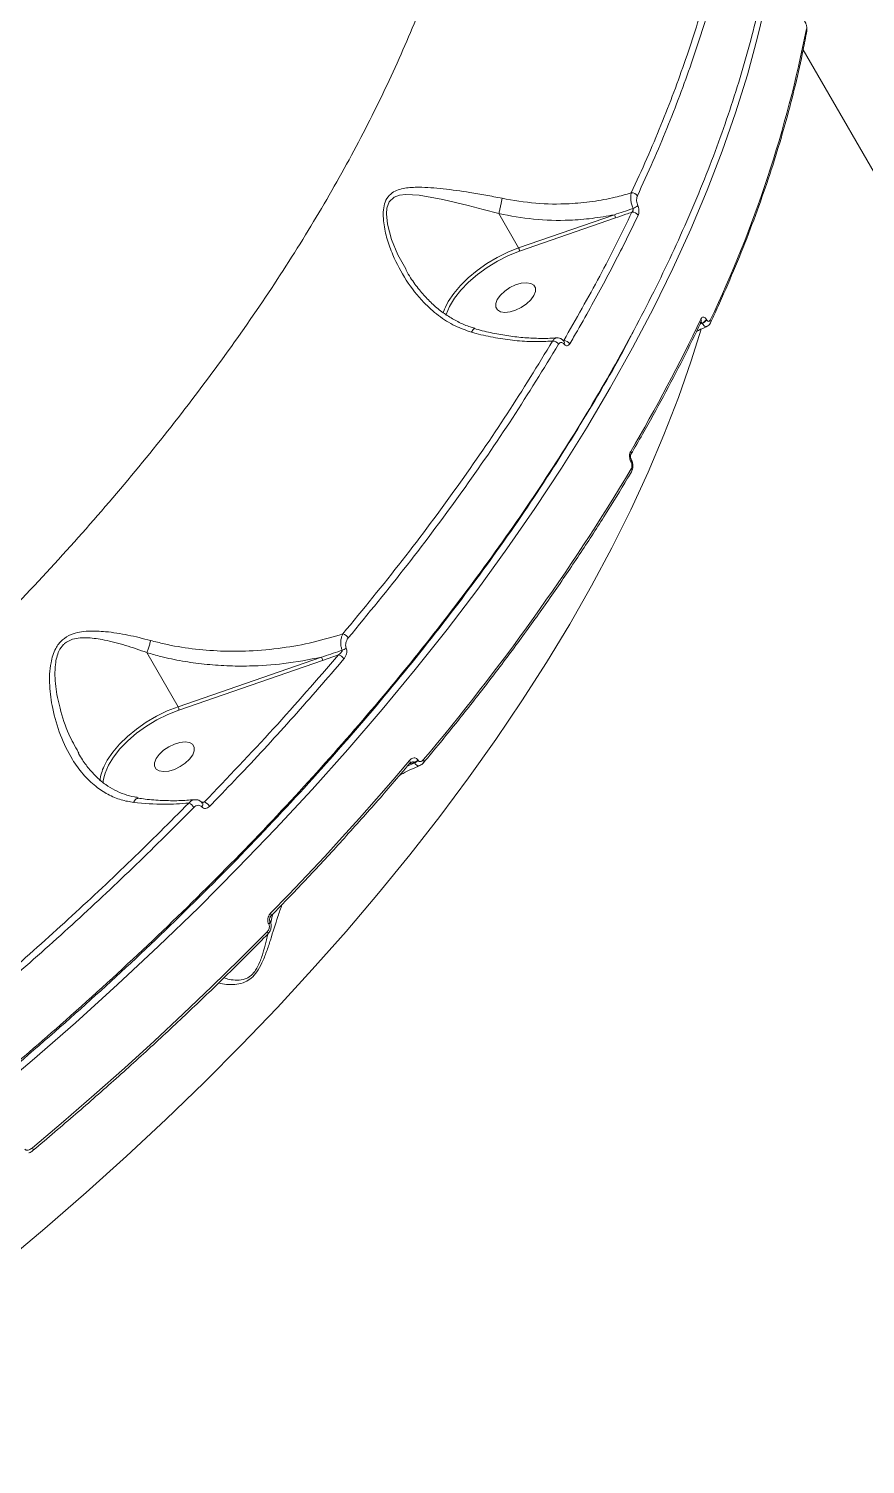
# Model space of a CAD drawing. Header units: millimetres. Extents: x 10684 to 26054, y -4768 to 6894.
# Drawn here: x 17431.8 to 17601.4, y -1994.7 to -1703.8 of the extents above; entities that cross this region are included whole.
import ezdxf

# ---------------------------------------------------------------- set-up
doc = ezdxf.new("R2010")
doc.units = ezdxf.units.MM
doc.layers.add('DIKOM_ОБЪЕКТ', color=7, linetype='Continuous')

msp = doc.modelspace()

# ---------------------------------------------------------------- linework, layer by layer
at = {"layer": 'DIKOM_ОБЪЕКТ', "color": 7, "linetype": 'Continuous', "lineweight": 15}
for p, q in [((17719.872, -1935.035), (17588.808, -1708.048)), ((17527.102, -1741.274), (17531.102, -1748.201)), ((17550.548, -1741.484), (17531.102, -1748.201)), ((17531.288, -1748.868), (17550.731, -1742.152)), ((17508.354, -1752.695), (17508.234, -1752.482)), ((17569.233, -1762.778), (17569.199, -1762.719)), ((17568.344, -1763.499), (17567.848, -1763.763)), ((17567.941, -1763.574), (17568.31, -1763.44)), ((17568.31, -1763.44), (17568.344, -1763.499)), ((17540.356, -1767.184), (17540.337, -1767.163)), ((17553.891, -1791.555), (17553.914, -1791.595)), ((17553.967, -1791.164), (17553.944, -1791.123)), ((17455.755, -1830.231), (17462.082, -1841.188)), ((17491.173, -1831.14), (17462.082, -1841.188)), ((17462.268, -1841.855), (17491.356, -1831.808)), ((17491.356, -1831.808), (17494.585, -1830.681)), ((17441.977, -1850.628), (17441.849, -1850.386)), ((17509.983, -1852.555), (17508.564, -1853.239)), ((17508.884, -1852.864), (17509.939, -1852.479)), ((17509.939, -1852.479), (17509.983, -1852.555)), ((17510.729, -1852.048), (17510.685, -1851.971)), ((17467.412, -1860.492), (17466.852, -1860.558)), ((17480.696, -1884.585), (17480.682, -1884.56)), ((17480.454, -1885.215), (17480.468, -1885.24))]:
    msp.add_line(p, q, dxfattribs=at)
at = {"layer": 'DIKOM_ОБЪЕКТ', "color": 7, "linetype": 'Continuous', "lineweight": 15, "flags": 128}
for points in [[(17423.59, -1920.401), (17432.52, -1912.854), (17441.259, -1905.22), (17449.801, -1897.505), (17458.136, -1889.715), (17466.26, -1881.857), (17474.164, -1873.938), (17481.843, -1865.964), (17489.289, -1857.943), (17496.496, -1849.88), (17503.459, -1841.783), (17510.172, -1833.658), (17516.628, -1825.512), (17522.823, -1817.353), (17528.75, -1809.186), (17534.406, -1801.02), (17539.786, -1792.86), (17544.884, -1784.714), (17549.697, -1776.588), (17554.22, -1768.49), (17558.45, -1760.426), (17562.384, -1752.403), (17566.017, -1744.427), (17569.347, -1736.506), (17572.37, -1728.646), (17575.086, -1720.854), (17577.49, -1713.136), (17579.582, -1705.499), (17581.359, -1697.949)], [(17508.234, -1752.482), (17506.626, -1749.618), (17505.38, -1746.546), (17504.54, -1743.394), (17504.329, -1741.317), (17504.42, -1740.162), (17504.885, -1738.868), (17505.866, -1737.921), (17506.993, -1737.509), (17508.24, -1737.369), (17510.953, -1737.534), (17515.738, -1738.394), (17520.883, -1739.621), (17523.949, -1740.406), (17527.088, -1741.25), (17527.098, -1741.253), (17527.098, -1741.253)], [(17531.102, -1748.201), (17528.914, -1749.08), (17526.757, -1750.15), (17524.676, -1751.386), (17522.715, -1752.763), (17520.919, -1754.25), (17519.323, -1755.817), (17517.965, -1757.428), (17516.871, -1759.05), (17516.267, -1760.194)], [(17516.383, -1761.85), (17516.433, -1761.69), (17517.11, -1760.08), (17518.108, -1758.427), (17519.403, -1756.77), (17520.965, -1755.149), (17522.755, -1753.604), (17524.732, -1752.17), (17526.847, -1750.883), (17529.05, -1749.773), (17531.288, -1748.868)], [(17531.668, -1760.286), (17532.719, -1759.571), (17533.591, -1758.751), (17534.214, -1757.893), (17534.536, -1757.066), (17534.532, -1756.337), (17534.202, -1755.766), (17533.573, -1755.398), (17532.696, -1755.264), (17531.642, -1755.374), (17530.496, -1755.719), (17529.351, -1756.271), (17528.3, -1756.987), (17527.428, -1757.806), (17526.806, -1758.665), (17526.483, -1759.491), (17526.488, -1760.22), (17526.817, -1760.791), (17527.446, -1761.159), (17528.323, -1761.294), (17529.378, -1761.184), (17530.523, -1760.839), (17531.668, -1760.286)], [(17516.267, -1760.194), (17516.067, -1760.647), (17515.793, -1761.383)], [(17426.472, -1954.127), (17435.044, -1946.93), (17443.425, -1939.644), (17451.608, -1932.276), (17459.586, -1924.833), (17467.35, -1917.322), (17474.894, -1909.749), (17482.21, -1902.121), (17489.292, -1894.446), (17496.133, -1886.732), (17502.727, -1878.984), (17509.068, -1871.211), (17515.15, -1863.419), (17520.966, -1855.616), (17526.512, -1847.808), (17531.783, -1840.004), (17536.774, -1832.211), (17541.479, -1824.435), (17545.895, -1816.685), (17550.018, -1808.966), (17553.843, -1801.287), (17557.367, -1793.655), (17560.588, -1786.076), (17563.501, -1778.558), (17566.104, -1771.108), (17568.114, -1764.689)], [(17462.082, -1841.188), (17459.887, -1842.057), (17457.718, -1843.119), (17455.624, -1844.35), (17453.648, -1845.725), (17451.835, -1847.213), (17450.223, -1848.782), (17448.848, -1850.398), (17447.739, -1852.026), (17447.101, -1853.226)], [(17447.03, -1855.604), (17447.28, -1854.678), (17447.971, -1853.059), (17448.985, -1851.399), (17450.297, -1849.737), (17451.876, -1848.113), (17453.684, -1846.566), (17455.676, -1845.135), (17457.806, -1843.852), (17460.021, -1842.75), (17462.268, -1841.855)], [(17462.498, -1853.326), (17463.549, -1852.611), (17464.421, -1851.791), (17465.044, -1850.933), (17465.366, -1850.106), (17465.362, -1849.378), (17465.032, -1848.806), (17464.403, -1848.439), (17463.526, -1848.304), (17462.472, -1848.414), (17461.326, -1848.759), (17460.181, -1849.312), (17459.13, -1850.027), (17458.258, -1850.847), (17457.636, -1851.705), (17457.313, -1852.532), (17457.317, -1853.26), (17457.647, -1853.832), (17458.276, -1854.2), (17459.153, -1854.334), (17460.207, -1854.224), (17461.353, -1853.879), (17462.498, -1853.326)], [(17509, -1852.096), (17505.675, -1855.995), (17502.294, -1859.888), (17498.856, -1863.773), (17495.362, -1867.649), (17491.813, -1871.515), (17488.208, -1875.372), (17484.551, -1879.217), (17480.839, -1883.051)], [(17446.895, -1856.6), (17446.929, -1856.215), (17447.03, -1855.604)], [(17480.201, -1886.722), (17474.615, -1892.325), (17468.919, -1897.899), (17463.116, -1903.439), (17457.207, -1908.946), (17451.194, -1914.415), (17445.082, -1919.844), (17438.872, -1925.232), (17432.566, -1930.577)], [(17480.277, -1887.267), (17480.287, -1887.256), (17480.322, -1887.185), (17480.331, -1887.093), (17480.313, -1886.982), (17480.269, -1886.857), (17480.201, -1886.722)], [(17432.685, -1931.082), (17432.698, -1931.068), (17432.718, -1931.012), (17432.714, -1930.932), (17432.686, -1930.83), (17432.637, -1930.71), (17432.566, -1930.577)]]:
    msp.add_lwpolyline(points, dxfattribs=at)
at = {"layer": 'DIKOM_ОБЪЕКТ', "color": 7, "linetype": 'Continuous', "lineweight": 15}
for centre, radius, start, end in [((17348.638, -1657.039), 245.314, 334.45276, 349.01154), ((17588.886, -1704.144), 0.666, 350.14332, 31.29688), ((17554.081, -1738.391), 1.33, 32.87106, 94.86855), ((17553.797, -1738.364), 1.937, 285.72396, 320.10067), ((17549.419, -1742.152), 1.312, 359.99998, 30.58986), ((17554.243, -1742.296), 1.329, 32.66095, 96.63839), ((17257.876, -1615.115), 343.486, 329.50161, 334.56454), ((17567.564, -1762.973), 0.604, 337.73321, 33.49919), ((17567.804, -1761.909), 1.612, 288.29822, 329.87329), ((17567.837, -1761.967), 1.614, 288.30626, 329.8502), ((17569.467, -1763.165), 0.602, 337.79973, 33.66125), ((17537.998, -1768.515), 1.433, 32.1571, 89.26749), ((17540.3, -1768.405), 1.413, 31.95553, 91.64692), ((17539.903, -1767.452), 0.522, 331.04901, 32.97055), ((17553.373, -1789.768), 0.57, 334.27688, 35.27098), ((17553.555, -1791.295), 0.424, 322.24752, 24.607), ((17553.573, -1791.334), 0.43, 322.49273, 22.69706), ((17164.112, -1558.865), 454.748, 319.8687, 329.00975), ((17553.479, -1793.341), 0.573, 334.36161, 35.13042), ((17495.099, -1828.134), 1.743, 30.83028, 76.85303), ((17494.814, -1827.672), 2.141, 284.45951, 309.18363), ((17490.04, -1831.809), 1.316, 0.04115, 30.54869), ((17494.221, -1832.375), 1.733, 30.47639, 77.87436), ((17460.936, -1841.866), 1.331, 0.4596, 30.59074), ((17508.594, -1852.422), 0.52, 332.57413, 38.86855), ((17509.325, -1850.775), 1.811, 289.82674, 318.67253), ((17509.369, -1850.853), 1.81, 289.8272, 318.68911), ((17511.385, -1852.296), 0.528, 332.87369, 38.30559), ((17455.387, -1857.226), 9.201, 154.23333, 173.57912), ((17463.51, -1862.641), 2.065, 30.26006, 68.60181), ((17466.409, -1861.003), 0.691, 315.56862, 27.80356), ((17466.744, -1862.377), 2, 29.96494, 70.49083), ((17480.112, -1884.73), 0.593, 305.14507, 16.88567), ((17480.124, -1884.753), 0.596, 305.20284, 16.29988), ((17480.452, -1883.382), 0.51, 335.11169, 40.54248)]:
    msp.add_arc(centre, radius, start, end, dxfattribs=at)
for points, knots in [([(17510.903, -1573.325), (17512.144, -1575.499), (17515.245, -1580.931), (17519.052, -1590.271), (17522.378, -1601.27), (17524.588, -1612.817), (17525.717, -1624.833), (17525.745, -1637.269), (17524.667, -1650.075), (17522.465, -1663.238), (17519.169, -1676.726), (17514.798, -1690.511), (17509.373, -1704.527), (17502.917, -1718.71), (17495.448, -1733.006), (17486.96, -1747.392), (17477.491, -1761.844), (17467.071, -1776.327), (17455.752, -1790.774), (17443.584, -1805.117), (17430.354, -1819.576), (17416.034, -1834.104), (17400.63, -1848.651), (17384.437, -1862.923), (17367.49, -1876.853), (17349.902, -1890.439), (17337.679, -1899.114), (17331.57, -1903.449)], [0, 0, 0, 0, 0.0267159, 0.0667584, 0.1069283, 0.1471627, 0.1873967, 0.2275659, 0.2676081, 0.3075176, 0.347554, 0.3876542, 0.4277546, 0.4677902, 0.5076997, 0.5475141, 0.5874546, 0.627459, 0.6674633, 0.7074035, 0.7472175, 0.7892661, 0.8313514, 0.8733999, 0.9155875, 0.9578127, 1, 1, 1, 1]), ([(17583.73, -1644.743), (17583.898, -1645.988), (17584.63, -1651.425), (17584.751, -1661.55), (17584.063, -1675.21), (17582.068, -1689.462), (17578.858, -1704.223), (17574.471, -1719.179), (17568.959, -1734.271), (17562.385, -1749.443), (17554.644, -1764.942), (17545.711, -1780.726), (17535.59, -1796.747), (17524.502, -1812.653), (17512.51, -1828.39), (17499.692, -1843.912), (17485.839, -1859.473), (17470.956, -1875.017), (17455.069, -1890.491), (17439.23, -1904.914), (17423.619, -1918.291), (17408.388, -1930.649), (17392.628, -1942.764), (17376.375, -1954.597), (17359.808, -1966.023), (17343.009, -1976.988), (17327.816, -1986.41), (17318.114, -1992.092), (17314.164, -1994.406)], [0, 0, 0, 0, 0.0122641, 0.0535455, 0.0947946, 0.1372422, 0.1797245, 0.222172, 0.2634213, 0.3047024, 0.3459518, 0.3883994, 0.4308815, 0.4733289, 0.5145782, 0.5558593, 0.5971087, 0.6395561, 0.682038, 0.7244858, 0.7603869, 0.7963304, 0.8322739, 0.868558, 0.9048419, 0.9402067, 0.9756517, 1, 1, 1, 1]), ([(17573.526, -1677.862), (17572.676, -1682.06), (17570.976, -1690.455), (17567.28, -1703.415), (17562.728, -1716.621), (17558.174, -1727.884), (17555.035, -1734.738), (17553.968, -1737.066)], [0, 0, 0, 0, 0.2203121, 0.4406211, 0.6630852, 0.8855463, 1, 1, 1, 1]), ([(17555.198, -1737.669), (17556.267, -1735.336), (17559.392, -1728.511), (17563.925, -1717.309), (17568.485, -1704.114), (17572.213, -1691.079), (17573.935, -1682.583), (17574.795, -1678.335)], [0, 0, 0, 0, 0.1144559, 0.3347658, 0.5550771, 0.7775393, 1, 1, 1, 1]), ([(17570.024, -1763.393), (17570.636, -1762.067), (17572.41, -1758.221), (17575.14, -1751.889), (17578.122, -1744.419), (17580.826, -1737.007), (17583.254, -1729.657), (17585.403, -1722.375), (17587.267, -1715.168), (17588.618, -1709.136), (17589.302, -1705.521), (17589.542, -1704.258)], [0, 0, 0, 0, 0.0652742, 0.18929703, 0.31332373, 0.43735036, 0.56137105, 0.68538767, 0.80939492, 0.93339291, 1, 1, 1, 1]), ([(17589.533, -1704.256), (17589.549, -1704.156), (17589.602, -1703.841), (17589.527, -1703.303), (17589.361, -1702.682), (17589.184, -1702.382), (17589.105, -1702.25)], [0, 0, 0, 0, 0.156101, 0.4961646, 0.7765109, 1, 1, 1, 1]), ([(17527.763, -1738.16), (17526.661, -1737.943), (17524.456, -1737.509), (17520.422, -1736.841), (17515.788, -1736.172), (17511.412, -1735.85), (17508.44, -1735.993), (17506.67, -1736.418), (17505.394, -1737.034), (17504.365, -1738.096), (17503.782, -1739.644), (17503.624, -1741.363), (17503.789, -1743.639), (17504.414, -1746.437), (17505.854, -1750.382), (17508.193, -1754.824), (17511.401, -1758.937), (17514.809, -1761.98), (17518.041, -1764.073), (17520.424, -1764.902), (17521.548, -1765.293)], [0, 0, 0, 0, 0.0519322, 0.1038913, 0.195155, 0.2864074, 0.3437052, 0.3731338, 0.4024732, 0.4366841, 0.4671122, 0.4969789, 0.5269708, 0.5808941, 0.6349567, 0.7265906, 0.8181341, 0.8810579, 0.9438931, 1, 1, 1, 1]), ([(17527.763, -1738.16), (17527.76, -1738.182), (17527.729, -1738.403), (17527.647, -1738.903), (17527.486, -1739.709), (17527.293, -1740.546), (17527.163, -1741.017), (17527.098, -1741.253)], [0, 0, 0, 0, 0.0262513, 0.2631013, 0.5087268, 0.7543617, 1, 1, 1, 1]), ([(17553.968, -1737.066), (17552.887, -1737.374), (17550.329, -1738.105), (17546.11, -1738.876), (17540.73, -1739.381), (17534.531, -1739.336), (17530.038, -1738.555), (17527.763, -1738.16)], [0, 0, 0, 0, 0.1301682, 0.3081359, 0.4882717, 0.7408503, 1, 1, 1, 1]), ([(17553.968, -1737.066), (17553.95, -1737.127), (17553.878, -1737.373), (17553.822, -1737.912), (17553.873, -1738.697), (17554.036, -1739.512), (17554.226, -1739.99), (17554.322, -1740.229)], [0, 0, 0, 0, 0.078077, 0.3139916, 0.5432112, 0.7710821, 1, 1, 1, 1]), ([(17555.283, -1739.607), (17555.226, -1739.463), (17555.112, -1739.175), (17555.036, -1738.678), (17555.043, -1738.196), (17555.115, -1737.862), (17555.181, -1737.707), (17555.198, -1737.669)], [0, 0, 0, 0, 0.2263758, 0.4527551, 0.6824398, 0.9208098, 1, 1, 1, 1]), ([(17555.362, -1741.579), (17555.38, -1741.54), (17555.449, -1741.381), (17555.524, -1741.039), (17555.531, -1740.548), (17555.456, -1740.044), (17555.34, -1739.752), (17555.283, -1739.607)], [0, 0, 0, 0, 0.0795985, 0.3195119, 0.5498085, 0.774864, 1, 1, 1, 1]), ([(17527.098, -1741.253), (17527.097, -1741.256), (17527.096, -1741.263), (17527.1, -1741.27), (17527.102, -1741.274)], [0, 0, 0, 0, 0.412666, 1, 1, 1, 1]), ([(17527.102, -1741.274), (17529.44, -1741.709), (17534.179, -1742.591), (17540.566, -1742.707), (17546.055, -1742.305), (17549.045, -1741.759), (17550.548, -1741.484)], [0, 0, 0, 0, 0.3001392, 0.6082163, 0.8030944, 1, 1, 1, 1]), ([(17554.09, -1740.976), (17551.979, -1745.284), (17547.752, -1753.909), (17542.759, -1762.628), (17540.26, -1766.993)], [0, 0, 0, 0, 0.4994501, 1, 1, 1, 1]), ([(17541.499, -1767.657), (17541.758, -1767.213), (17543.057, -1764.993), (17546.17, -1759.519), (17550.641, -1751.252), (17553.788, -1744.805), (17555.362, -1741.579)], [0, 0, 0, 0, 0.0507695, 0.2538532, 0.6267012, 1, 1, 1, 1]), ([(17554.322, -1740.229), (17554.245, -1740.255), (17552.992, -1740.681), (17551.732, -1741.095), (17550.548, -1741.484)], [0, 0, 0, 0, 0.0607744, 1, 1, 1, 1]), ([(17550.731, -1742.152), (17551.446, -1741.902), (17552.565, -1741.512), (17553.685, -1741.118), (17554.09, -1740.976)], [0, 0, 0, 0, 0.63890165, 1, 1, 1, 1]), ([(17554.322, -1740.229), (17554.334, -1740.273), (17554.349, -1740.324), (17554.352, -1740.438), (17554.333, -1740.574), (17554.258, -1740.761), (17554.168, -1740.894), (17554.105, -1740.96), (17554.09, -1740.976)], [0, 0, 0, 0, 0.17266359, 0.19936869, 0.41348313, 0.65056127, 0.91177932, 1, 1, 1, 1]), ([(17531.102, -1748.201), (17531.125, -1748.246), (17531.173, -1748.336), (17531.232, -1748.498), (17531.274, -1748.658), (17531.289, -1748.774), (17531.29, -1748.838), (17531.288, -1748.861), (17531.288, -1748.868)], [0, 0, 0, 0, 0.2146617, 0.4293224, 0.6438939, 0.8584425, 0.955122, 1, 1, 1, 1]), ([(17522.227, -1764.479), (17521.918, -1764.398), (17520.827, -1764.111), (17519.028, -1763.318), (17516.837, -1762.107), (17514.742, -1760.583), (17512.782, -1758.775), (17510.921, -1756.676), (17509.403, -1754.653), (17508.596, -1753.254), (17508.292, -1752.726)], [0, 0, 0, 0, 0.0507409, 0.1796687, 0.3146996, 0.4542345, 0.5968923, 0.7425446, 0.9028545, 1, 1, 1, 1]), ([(17569.199, -1762.719), (17569.16, -1762.657), (17569.045, -1762.476), (17568.816, -1762.273), (17568.532, -1762.204), (17568.262, -1762.317), (17568.133, -1762.532), (17568.068, -1762.64)], [0, 0, 0, 0, 0.10828491, 0.32040141, 0.54307217, 0.77157156, 1, 1, 1, 1]), ([(17569.968, -1762.832), (17569.926, -1762.902), (17569.843, -1763.043), (17569.667, -1763.117), (17569.483, -1763.071), (17569.334, -1762.938), (17569.259, -1762.819), (17569.233, -1762.778)], [0, 0, 0, 0, 0.2287328, 0.4578085, 0.6784854, 0.8884133, 1, 1, 1, 1]), ([(17314.333, -1994.704), (17318.274, -1992.396), (17328.973, -1986.13), (17346.143, -1975.42), (17365.681, -1962.466), (17384.742, -1949), (17403.245, -1935.098), (17421.099, -1920.818), (17438.245, -1906.204), (17454.638, -1891.274), (17470.266, -1876.057), (17485.089, -1860.605), (17499.037, -1844.99), (17512.047, -1829.283), (17524.058, -1813.535), (17535.072, -1797.765), (17544.937, -1782.022), (17551.315, -1771.188), (17554.079, -1765.665), (17554.247, -1765.33)], [0, 0, 0, 0, 0.0371771, 0.1009217, 0.1648673, 0.2289149, 0.2929625, 0.3569081, 0.4206527, 0.4843973, 0.5483423, 0.6123904, 0.6764382, 0.7403836, 0.8041281, 0.8678727, 0.9318183, 0.9958661, 1, 1, 1, 1]), ([(17521.548, -1765.293), (17521.565, -1765.262), (17521.638, -1765.124), (17521.806, -1764.85), (17522.025, -1764.595), (17522.142, -1764.61), (17522.192, -1764.616)], [0, 0, 0, 0, 0.066252, 0.2934878, 0.6926186, 1, 1, 1, 1]), ([(17521.548, -1765.293), (17521.867, -1765.38), (17523.494, -1765.827), (17526.449, -1766.479), (17530.377, -1767.033), (17534.273, -1767.277), (17536.764, -1767.147), (17538.016, -1767.081)], [0, 0, 0, 0, 0.0564012, 0.2882967, 0.5227702, 0.7600066, 1, 1, 1, 1]), ([(17538.843, -1766.43), (17538.738, -1766.442), (17537.674, -1766.561), (17535.517, -1766.577), (17532.39, -1766.46), (17529.149, -1766.098), (17525.844, -1765.493), (17523.515, -1764.973), (17522.303, -1764.596), (17522.204, -1764.565)], [0, 0, 0, 0, 0.020958, 0.2108667, 0.4022137, 0.5948809, 0.7885684, 0.9828449, 1, 1, 1, 1]), ([(17553.886, -1790.016), (17554.671, -1788.668), (17556.947, -1784.759), (17560.512, -1778.308), (17564.495, -1770.713), (17566.92, -1765.693), (17568.123, -1763.203)], [0, 0, 0, 0, 0.1498881, 0.4347108, 0.7195475, 1, 1, 1, 1]), ([(17567.175, -1765.138), (17567.309, -1765.064), (17567.99, -1764.691), (17568.729, -1764.391), (17569.323, -1764.15)], [0, 0, 0, 0, 0.1966768, 1, 1, 1, 1]), ([(17568.123, -1763.204), (17568.123, -1763.203), (17568.133, -1763.175), (17568.13, -1763.198), (17568.06, -1763.276), (17567.956, -1763.312), (17567.912, -1763.327)], [0, 0, 0, 0, 0.01627442, 0.32097963, 0.71070755, 1, 1, 1, 1]), ([(17568.147, -1763.315), (17568.18, -1763.327), (17568.222, -1763.343), (17568.276, -1763.39), (17568.296, -1763.42), (17568.31, -1763.44)], [0, 0, 0, 0, 0.5108079, 0.6711624, 1, 1, 1, 1]), ([(17568.344, -1763.499), (17568.4, -1763.581), (17568.559, -1763.816), (17568.843, -1764.076), (17569.124, -1764.201), (17569.254, -1764.123), (17569.299, -1764.095)], [0, 0, 0, 0, 0.1699711, 0.4895755, 0.8231678, 1, 1, 1, 1]), ([(17569.309, -1764.117), (17569.43, -1764.051), (17569.684, -1763.911), (17569.912, -1763.637), (17569.989, -1763.442), (17570.012, -1763.385)], [0, 0, 0, 0, 0.3922435, 0.8245163, 1, 1, 1, 1]), ([(17538.016, -1767.081), (17535.011, -1771.993), (17529, -1781.815), (17518.761, -1796.659), (17507.709, -1811.555), (17499.567, -1821.476), (17495.496, -1826.437)], [0, 0, 0, 0, 0.2485946, 0.4971904, 0.7485947, 1, 1, 1, 1]), ([(17496.596, -1827.241), (17500.632, -1822.325), (17508.703, -1812.493), (17519.753, -1797.62), (17530.069, -1782.686), (17536.164, -1772.73), (17539.211, -1767.752)], [0, 0, 0, 0, 0.2485936, 0.4971905, 0.7485952, 1, 1, 1, 1]), ([(17538.844, -1766.449), (17538.841, -1766.448), (17538.682, -1766.415), (17538.369, -1766.6), (17538.134, -1766.921), (17538.016, -1767.081)], [0, 0, 0, 0, 0.0085508, 0.5041985, 1, 1, 1, 1]), ([(17540.323, -1767.187), (17540.212, -1767.047), (17539.96, -1766.731), (17539.429, -1766.458), (17539.03, -1766.46), (17538.855, -1766.461)], [0, 0, 0, 0, 0.3068701, 0.694586, 1, 1, 1, 1]), ([(17539.211, -1767.752), (17539.286, -1767.651), (17539.435, -1767.45), (17539.727, -1767.341), (17540.029, -1767.396), (17540.241, -1767.559), (17540.343, -1767.684), (17540.36, -1767.705)], [0, 0, 0, 0, 0.237864, 0.4755177, 0.7135058, 0.951509, 1, 1, 1, 1]), ([(17540.36, -1767.705), (17540.377, -1767.726), (17540.477, -1767.85), (17540.688, -1768.012), (17540.989, -1768.067), (17541.279, -1767.959), (17541.425, -1767.758), (17541.499, -1767.657)], [0, 0, 0, 0, 0.0478511, 0.2855541, 0.5235866, 0.7618018, 1, 1, 1, 1]), ([(17553.838, -1789.439), (17553.779, -1789.564), (17553.661, -1789.814), (17553.595, -1790.306), (17553.624, -1790.816), (17553.734, -1791.249), (17553.846, -1791.468), (17553.891, -1791.555)], [0, 0, 0, 0, 0.2150629, 0.4299932, 0.644741, 0.8592507, 1, 1, 1, 1]), ([(17553.944, -1791.118), (17553.932, -1791.098), (17553.902, -1791.049), (17553.85, -1790.903), (17553.805, -1790.7), (17553.789, -1790.465), (17553.809, -1790.251), (17553.844, -1790.105), (17553.879, -1790.028), (17553.883, -1790.023), (17553.883, -1790.021)], [0, 0, 0, 0, 0.0888462, 0.2208177, 0.3689674, 0.53268, 0.6971135, 0.8338067, 0.9576814, 1, 1, 1, 1]), ([(17553.914, -1791.595), (17553.944, -1791.654), (17554.02, -1791.801), (17554.093, -1792.092), (17554.112, -1792.433), (17554.067, -1792.761), (17553.988, -1792.928), (17553.948, -1793.012)], [0, 0, 0, 0, 0.14226034, 0.35712727, 0.57158356, 0.78573926, 1, 1, 1, 1]), ([(17553.982, -1793.579), (17554.018, -1793.527), (17554.17, -1793.306), (17554.293, -1792.785), (17554.293, -1792.054), (17554.165, -1791.47), (17553.985, -1791.224), (17553.952, -1791.178)], [0, 0, 0, 0, 0.0780368, 0.3328715, 0.6248516, 0.930446, 1, 1, 1, 1]), ([(17511.855, -1852.537), (17512.974, -1851.19), (17516.22, -1847.283), (17521.419, -1840.799), (17527.372, -1833.086), (17533.086, -1825.363), (17538.56, -1817.636), (17543.79, -1809.912), (17548.682, -1802.331), (17552.027, -1796.892), (17553.735, -1794.026), (17553.995, -1793.589)], [0, 0, 0, 0, 0.0688415, 0.1996465, 0.3304597, 0.4612757, 0.5920967, 0.7229192, 0.8537484, 0.9776936, 1, 1, 1, 1]), ([(17456.519, -1827.772), (17454.983, -1827.38), (17451.91, -1826.596), (17447.68, -1825.943), (17444.415, -1825.79), (17442.095, -1826.039), (17440.296, -1826.535), (17438.561, -1827.557), (17437.044, -1829.529), (17436.075, -1832.751), (17435.917, -1836.927), (17436.626, -1841.891), (17438.088, -1846.993), (17440.253, -1851.455), (17442.739, -1854.896), (17445.166, -1857.279), (17447.801, -1859.01), (17450.404, -1860.13), (17452.242, -1860.445), (17453.096, -1860.591)], [0, 0, 0, 0, 0.0760768, 0.1521395, 0.2132081, 0.2445049, 0.2757161, 0.3130144, 0.3506364, 0.4012618, 0.4758023, 0.5507663, 0.6417677, 0.7326399, 0.7938283, 0.8549375, 0.9055396, 0.9561034, 1, 1, 1, 1]), ([(17495.496, -1826.437), (17493.492, -1827.033), (17489.485, -1828.227), (17483.1, -1829.37), (17476.818, -1829.956), (17470.697, -1829.982), (17464.922, -1829.516), (17460.182, -1828.723), (17457.428, -1828.007), (17456.519, -1827.772)], [0, 0, 0, 0, 0.1619212, 0.3238407, 0.4936315, 0.6385929, 0.7839187, 0.9287426, 1, 1, 1, 1]), ([(17495.496, -1826.437), (17495.426, -1826.574), (17495.252, -1826.916), (17495.091, -1827.577), (17495.046, -1828.344), (17495.121, -1829.093), (17495.272, -1829.526), (17495.348, -1829.746)], [0, 0, 0, 0, 0.15764688, 0.39316221, 0.59913107, 0.79671756, 1, 1, 1, 1]), ([(17441.849, -1850.386), (17441.182, -1849.201), (17439.613, -1846.417), (17438.167, -1841.87), (17437.152, -1837.108), (17437.036, -1833.599), (17437.44, -1831.21), (17437.925, -1829.799), (17438.552, -1828.883), (17439.463, -1828.044), (17440.586, -1827.47), (17442.225, -1827.192), (17444.383, -1827.199), (17447.439, -1827.679), (17451.414, -1828.71), (17454.298, -1829.713), (17455.752, -1830.222), (17455.754, -1830.222)], [0, 0, 0, 0, 0.0980449, 0.2304705, 0.3369698, 0.4427772, 0.4768022, 0.510699, 0.5513769, 0.5593073, 0.6078914, 0.6504831, 0.6932327, 0.7797445, 0.8897944, 0.9998795, 1, 1, 1, 1]), ([(17456.519, -1827.772), (17456.509, -1827.815), (17456.44, -1828.113), (17456.282, -1828.709), (17456.021, -1829.536), (17455.843, -1829.994), (17455.754, -1830.222)], [0, 0, 0, 0, 0.05447498, 0.37670468, 0.68835711, 1, 1, 1, 1]), ([(17495.348, -1829.746), (17495.205, -1829.794), (17493.817, -1830.267), (17492.424, -1830.727), (17491.173, -1831.14)], [0, 0, 0, 0, 0.1029193, 1, 1, 1, 1]), ([(17495.348, -1829.746), (17495.351, -1829.776), (17495.355, -1829.828), (17495.322, -1829.947), (17495.232, -1830.109), (17495.046, -1830.324), (17494.823, -1830.52), (17494.654, -1830.634), (17494.585, -1830.681)], [0, 0, 0, 0, 0.0789621, 0.1356629, 0.3029865, 0.5191432, 0.8023696, 1, 1, 1, 1]), ([(17495.715, -1831.496), (17495.786, -1831.403), (17495.965, -1831.17), (17496.165, -1830.73), (17496.279, -1830.227), (17496.292, -1829.744), (17496.208, -1829.469), (17496.167, -1829.332)], [0, 0, 0, 0, 0.1655203, 0.4120671, 0.6200845, 0.8097157, 1, 1, 1, 1]), ([(17496.167, -1829.332), (17496.125, -1829.198), (17496.043, -1828.93), (17496.056, -1828.461), (17496.165, -1827.977), (17496.357, -1827.555), (17496.527, -1827.331), (17496.596, -1827.241)], [0, 0, 0, 0, 0.1920601, 0.3836074, 0.5902112, 0.8340431, 1, 1, 1, 1]), ([(17455.754, -1830.222), (17455.754, -1830.223), (17455.753, -1830.226), (17455.754, -1830.229), (17455.755, -1830.23), (17455.755, -1830.231)], [0, 0, 0, 0, 0.3329536, 0.7933934, 1, 1, 1, 1]), ([(17455.755, -1830.231), (17456.699, -1830.501), (17459.064, -1831.176), (17462.946, -1831.978), (17467.414, -1832.607), (17471.958, -1832.94), (17477.359, -1832.985), (17483.843, -1832.569), (17488.637, -1831.634), (17491.173, -1831.14)], [0, 0, 0, 0, 0.0822864, 0.2061233, 0.3299829, 0.4573346, 0.5847028, 0.7802312, 1, 1, 1, 1]), ([(17494.585, -1830.681), (17490.268, -1835.678), (17481.621, -1845.686), (17472.153, -1855.552), (17467.412, -1860.492)], [0, 0, 0, 0, 0.4992718, 1, 1, 1, 1]), ([(17468.476, -1861.378), (17468.9, -1860.943), (17471.02, -1858.767), (17476.798, -1852.734), (17485.6, -1843.225), (17492.341, -1835.408), (17495.715, -1831.496)], [0, 0, 0, 0, 0.04414211, 0.2207208, 0.61001342, 1, 1, 1, 1]), ([(17453.969, -1859.558), (17453.732, -1859.532), (17452.78, -1859.427), (17451.188, -1858.958), (17449.22, -1858.145), (17447.381, -1857.031), (17445.716, -1855.635), (17444.134, -1853.934), (17442.841, -1852.278), (17442.152, -1851.096), (17441.898, -1850.66)], [0, 0, 0, 0, 0.04555491, 0.18264582, 0.32320395, 0.46514643, 0.6060038, 0.74730101, 0.90674172, 1, 1, 1, 1]), ([(17480.915, -1883.597), (17482.197, -1882.277), (17485.916, -1878.448), (17491.915, -1872.075), (17498.836, -1864.469), (17504.528, -1857.993), (17507.877, -1854.05), (17509.056, -1852.662)], [0, 0, 0, 0, 0.12932322, 0.37504585, 0.62077474, 0.86651681, 1, 1, 1, 1]), ([(17510.685, -1851.971), (17510.653, -1851.921), (17510.541, -1851.75), (17510.28, -1851.567), (17509.89, -1851.519), (17509.434, -1851.665), (17509.153, -1851.943), (17509, -1852.096)], [0, 0, 0, 0, 0.0796535, 0.27574862, 0.47075164, 0.71054316, 1, 1, 1, 1]), ([(17509.057, -1852.667), (17509.07, -1852.65), (17509.137, -1852.561), (17509.246, -1852.488), (17509.272, -1852.478), (17509.282, -1852.474)], [0, 0, 0, 0, 0.1244585, 0.6626897, 1, 1, 1, 1]), ([(17509.287, -1852.478), (17509.353, -1852.452), (17509.498, -1852.396), (17509.684, -1852.372), (17509.822, -1852.391), (17509.898, -1852.424), (17509.927, -1852.462), (17509.939, -1852.479)], [0, 0, 0, 0, 0.2908369, 0.6339559, 0.7757737, 0.9056217, 1, 1, 1, 1]), ([(17509.983, -1852.555), (17510.027, -1852.621), (17510.173, -1852.835), (17510.456, -1853.078), (17510.804, -1853.206), (17511.005, -1853.128), (17511.099, -1853.092)], [0, 0, 0, 0, 0.1346612, 0.4434529, 0.7394084, 1, 1, 1, 1]), ([(17511.799, -1851.969), (17511.697, -1852.071), (17511.517, -1852.251), (17511.227, -1852.341), (17510.985, -1852.307), (17510.821, -1852.189), (17510.75, -1852.08), (17510.729, -1852.048)], [0, 0, 0, 0, 0.3025935, 0.5346549, 0.7254086, 0.9170909, 1, 1, 1, 1]), ([(17511.107, -1853.098), (17511.245, -1853.034), (17511.533, -1852.9), (17511.732, -1852.646), (17511.835, -1852.514)], [0, 0, 0, 0, 0.4817671, 1, 1, 1, 1]), ([(17507, -1855.073), (17507.227, -1854.947), (17508.539, -1854.222), (17509.946, -1853.616), (17511.109, -1853.115)], [0, 0, 0, 0, 0.17339845, 1, 1, 1, 1]), ([(17464.263, -1860.718), (17460.425, -1864.556), (17452.747, -1872.233), (17440.612, -1883.602), (17428.07, -1894.86), (17419.335, -1902.225), (17414.967, -1905.908)], [0, 0, 0, 0, 0.2490946, 0.4981941, 0.7490991, 1, 1, 1, 1]), ([(17415.885, -1906.893), (17420.232, -1903.229), (17428.925, -1895.9), (17441.469, -1884.645), (17453.667, -1873.225), (17461.418, -1865.475), (17465.293, -1861.6)], [0, 0, 0, 0, 0.2490963, 0.4981922, 0.7490956, 1, 1, 1, 1]), ([(17453.096, -1860.591), (17453.111, -1860.558), (17453.207, -1860.345), (17453.417, -1860.003), (17453.704, -1859.732), (17453.877, -1859.757), (17453.947, -1859.768)], [0, 0, 0, 0, 0.0590406, 0.3785131, 0.7457765, 1, 1, 1, 1]), ([(17453.096, -1860.591), (17455.177, -1860.774), (17459.011, -1861.11), (17462.615, -1860.841), (17464.263, -1860.718)], [0, 0, 0, 0, 0.5425545, 1, 1, 1, 1]), ([(17465.391, -1860.034), (17464.353, -1860.112), (17462.238, -1860.271), (17458.891, -1860.21), (17456.104, -1860.031), (17454.429, -1859.783), (17453.936, -1859.71)], [0, 0, 0, 0, 0.2846596, 0.5801464, 0.8763063, 1, 1, 1, 1]), ([(17465.394, -1860.049), (17465.199, -1860.085), (17464.787, -1860.159), (17464.444, -1860.525), (17464.263, -1860.718)], [0, 0, 0, 0, 0.4733563, 1, 1, 1, 1]), ([(17465.293, -1861.6), (17465.429, -1861.485), (17465.7, -1861.256), (17466.163, -1861.141), (17466.59, -1861.208), (17466.804, -1861.399), (17466.903, -1861.487)], [0, 0, 0, 0, 0.2632537, 0.5266642, 0.7813073, 1, 1, 1, 1]), ([(17467.001, -1860.703), (17466.882, -1860.572), (17466.585, -1860.244), (17465.984, -1860.011), (17465.552, -1860.048), (17465.38, -1860.063)], [0, 0, 0, 0, 0.2854433, 0.7158959, 1, 1, 1, 1]), ([(17466.903, -1861.487), (17467.001, -1861.575), (17467.21, -1861.763), (17467.629, -1861.829), (17468.081, -1861.716), (17468.345, -1861.491), (17468.476, -1861.378)], [0, 0, 0, 0, 0.2214135, 0.47445, 0.737276, 1, 1, 1, 1]), ([(17467.412, -1860.492), (17467.329, -1860.535), (17467.18, -1860.613), (17467.019, -1860.639), (17466.947, -1860.65)], [0, 0, 0, 0, 0.5583667, 1, 1, 1, 1]), ([(17470.291, -1897.174), (17470.44, -1897.217), (17470.997, -1897.378), (17472.269, -1897.509), (17473.901, -1897.485), (17475.502, -1897.117), (17476.937, -1896.273), (17478.158, -1894.913), (17479.187, -1893.002), (17480.042, -1890.791), (17481.095, -1887.607), (17482.069, -1884.336), (17482.881, -1882.07), (17483.168, -1881.268)], [0, 0, 0, 0, 0.03754197, 0.14104325, 0.24435535, 0.33541617, 0.40025806, 0.46604063, 0.53940896, 0.62559805, 0.71411928, 0.89891492, 1, 1, 1, 1]), ([(17480.839, -1883.051), (17480.747, -1883.16), (17480.548, -1883.394), (17480.347, -1883.851), (17480.255, -1884.345), (17480.279, -1884.827), (17480.395, -1885.086), (17480.454, -1885.215)], [0, 0, 0, 0, 0.18902082, 0.40450747, 0.60686982, 0.80337828, 1, 1, 1, 1]), ([(17480.265, -1887.252), (17480.395, -1887.11), (17480.702, -1886.772), (17480.948, -1886.067), (17480.968, -1885.315), (17480.849, -1884.806), (17480.702, -1884.607), (17480.689, -1884.589)], [0, 0, 0, 0, 0.20117215, 0.47774142, 0.7367205, 0.97608098, 1, 1, 1, 1]), ([(17480.681, -1884.559), (17480.681, -1884.558), (17480.677, -1884.554), (17480.652, -1884.499), (17480.632, -1884.393), (17480.629, -1884.241), (17480.658, -1884.061), (17480.727, -1883.865), (17480.823, -1883.696), (17480.888, -1883.631), (17480.915, -1883.603)], [0, 0, 0, 0, 0.0209836, 0.1438476, 0.2598014, 0.3808141, 0.523425, 0.6829431, 0.8687987, 1, 1, 1, 1]), ([(17481.291, -1883.208), (17481.251, -1883.355), (17481.096, -1883.919), (17480.95, -1884.543), (17480.842, -1885.004)], [0, 0, 0, 0, 0.261135, 1, 1, 1, 1]), ([(17432.685, -1931.082), (17434.169, -1929.833), (17438.474, -1926.209), (17445.47, -1920.15), (17453.611, -1912.885), (17461.57, -1905.549), (17469.34, -1898.149), (17475.55, -1892.046), (17479.15, -1888.406), (17480.277, -1887.267)], [0, 0, 0, 0, 0.08798, 0.2551294, 0.4222891, 0.5894517, 0.7566149, 0.9237831, 1, 1, 1, 1]), ([(17480.309, -1887.198), (17480.211, -1887.606), (17479.942, -1888.72), (17479.442, -1890.652), (17478.78, -1892.759), (17477.946, -1894.514), (17477.213, -1895.387), (17476.482, -1896.001), (17475.469, -1896.512), (17473.99, -1896.656), (17472.55, -1896.497), (17471.715, -1896.244), (17471.349, -1896.133)], [0, 0, 0, 0, 0.0724937, 0.1980079, 0.3257797, 0.4273247, 0.5016801, 0.5163544, 0.6053784, 0.735064, 0.8839071, 1, 1, 1, 1]), ([(17480.468, -1885.24), (17480.507, -1885.328), (17480.586, -1885.504), (17480.603, -1885.832), (17480.54, -1886.171), (17480.402, -1886.486), (17480.265, -1886.647), (17480.201, -1886.722)], [0, 0, 0, 0, 0.1951505, 0.3900515, 0.5932324, 0.8111207, 1, 1, 1, 1]), ([(17432.566, -1930.577), (17432.34, -1930.739), (17432.016, -1930.973), (17431.563, -1931.083), (17431.301, -1931.067), (17431.116, -1930.978), (17431.047, -1930.883), (17431.016, -1930.84)], [0, 0, 0, 0, 0.4370798, 0.6288708, 0.7909693, 0.9060634, 1, 1, 1, 1]), ([(17431.811, -1931.613), (17431.848, -1931.601), (17432.131, -1931.511), (17432.42, -1931.31), (17432.651, -1931.106), (17432.683, -1931.078)], [0, 0, 0, 0, 0.1132959, 0.8771374, 1, 1, 1, 1])]:
    msp.add_open_spline(points, degree=3, knots=knots, dxfattribs=at)

doc.saveas('drawing.dxf')
